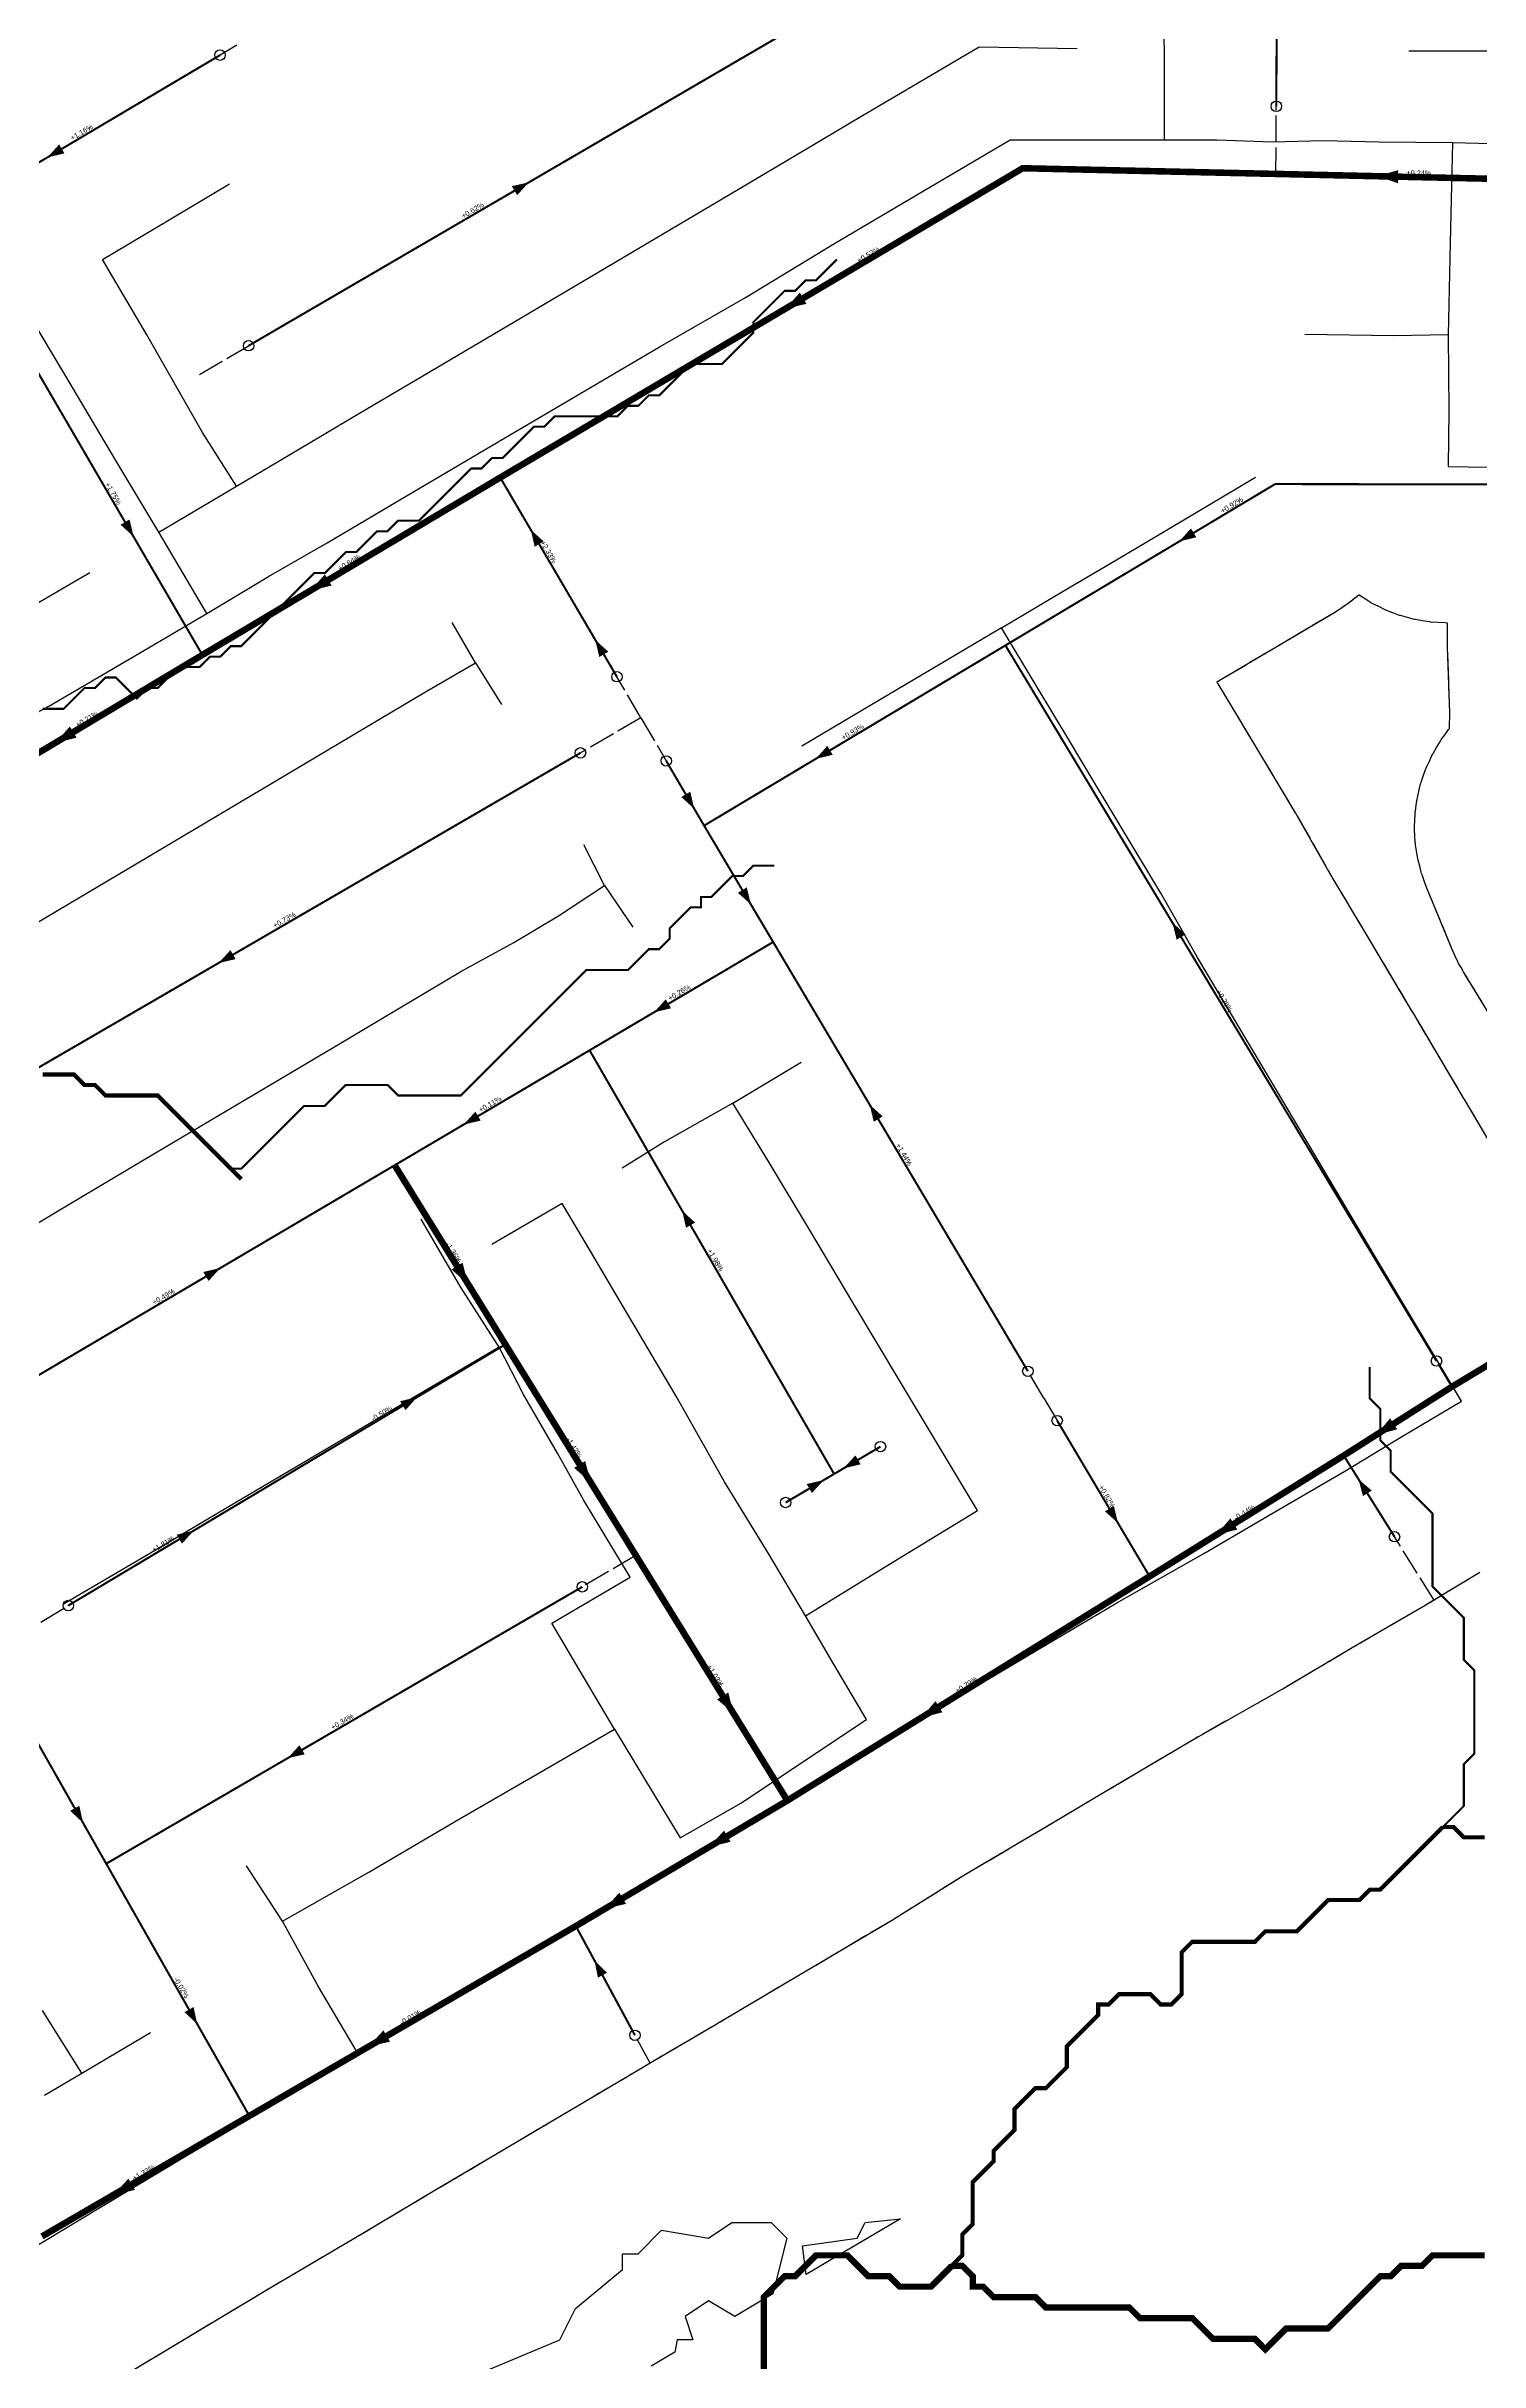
# Model space of a CAD drawing. Header units: metres. Extents: x 441395 to 476894, y 2561381 to 2578972.
# Drawn here: x 446212 to 446761, y 2565940 to 2566827 of the extents above; entities that cross this region are included whole.
import ezdxf
from ezdxf.enums import TextEntityAlignment as Align

# ---------------------------------------------------------------- set-up
doc = ezdxf.new("R2010")
doc.units = ezdxf.units.M
doc.header["$LTSCALE"] = 8
doc.linetypes.add('DASHDOT', pattern=[3.556, 2.54, -0.508, 0, -0.508])
doc.linetypes.add('DASHED', pattern=[1.524, 1.27, -0.254])
for name, color, linetype in [('A_ARROWS', 7, 'Continuous'), ('A_BRANCH', 7, 'Continuous'), ('A_BUILT_2006', 252, 'Continuous'), ('A_CATCHMENTS', 7, 'Continuous'), ('A_ENVELOPE', 3, 'Continuous'), ('A_GRADIENT', 8, 'Continuous'), ('A_HEAD_GAP', 8, 'Continuous'), ('A_HEADS', 8, 'Continuous'), ('A_LATERAL', 7, 'Continuous'), ('A_STREAMS', 5, 'Continuous'), ('A_SUBMAIN', 7, 'Continuous'), ('A_WADI', 4, 'Continuous')]:
    doc.layers.add(name, color=color, linetype=linetype)

msp = doc.modelspace()

# ---------------------------------------------------------------- linework, layer by layer
at = {"layer": 'A_ARROWS', "color": 1}
for points in [[(446212.12, 2566784.06), (446216.61, 2566789.04), (446218.64, 2566785.6)], [(446396.54, 2566774.52), (446392.01, 2566769.57), (446390, 2566773.03)], [(446721.39, 2566776.86), (446729.45, 2566779.17), (446729.33, 2566774.18)], [(446494.68, 2566726.06), (446500.29, 2566732.29), (446502.84, 2566727.99)], [(446245.09, 2566638.86), (446240.14, 2566643.39), (446243.6, 2566645.4)], [(446397.24, 2566641.48), (446402.2, 2566636.97), (446398.75, 2566634.95)], [(446645.62, 2566637), (446650.09, 2566642), (446652.14, 2566638.57)], [(446312.81, 2566618.13), (446318.4, 2566624.38), (446320.96, 2566620.08)], [(446421.97, 2566599.26), (446426.93, 2566594.75), (446423.48, 2566592.72)], [(446215.15, 2566559.85), (446220.73, 2566566.1), (446223.3, 2566561.81)], [(446506.36, 2566553.7), (446510.82, 2566558.71), (446512.88, 2566555.27)], [(446459.84, 2566534.6), (446454.88, 2566539.12), (446458.33, 2566541.14)], [(446481.54, 2566497.96), (446476.55, 2566502.44), (446479.99, 2566504.48)], [(446643.01, 2566490.97), (446648.02, 2566486.52), (446644.59, 2566484.46)], [(446277.69, 2566475.54), (446282.22, 2566480.48), (446284.22, 2566477.02)], [(446444.45, 2566456.66), (446448.94, 2566461.63), (446450.98, 2566458.19)], [(446371.53, 2566413.66), (446376.03, 2566418.63), (446378.06, 2566415.19)], [(446527.05, 2566421.26), (446532.04, 2566416.78), (446528.6, 2566414.74)], [(446455.23, 2566380.67), (446460.16, 2566376.13), (446456.69, 2566374.13)], [(446278.36, 2566358.73), (446273.86, 2566353.76), (446271.83, 2566357.2)], [(446373.2, 2566352.66), (446366.86, 2566358.15), (446371.12, 2566360.78)], [(446353.73, 2566309.27), (446349.26, 2566304.27), (446347.21, 2566307.71)], [(446720.96, 2566294.77), (446726.36, 2566301.17), (446729.05, 2566296.95)], [(446420.16, 2566276.69), (446413.83, 2566282.18), (446418.08, 2566284.81)], [(446517.07, 2566282.02), (446521.57, 2566286.99), (446523.6, 2566283.55)], [(446509.44, 2566277.52), (446504.94, 2566272.54), (446502.91, 2566275.99)], [(446714.25, 2566277.86), (446719.34, 2566273.49), (446715.95, 2566271.37)], [(446622.13, 2566261.05), (446617.14, 2566265.54), (446620.58, 2566267.58)], [(446268.15, 2566258.15), (446263.68, 2566253.15), (446261.63, 2566256.58)], [(446659.74, 2566256.5), (446665.21, 2566262.85), (446667.85, 2566258.6)], [(446474.96, 2566188.05), (446468.62, 2566193.54), (446472.88, 2566196.17)], [(446546.76, 2566186.49), (446552.25, 2566192.83), (446554.88, 2566188.57)], [(446304.12, 2566171), (446308.65, 2566175.95), (446310.66, 2566172.49)], [(446225.77, 2566146.25), (446220.87, 2566150.83), (446224.35, 2566152.8)], [(446465.64, 2566137.05), (446471.25, 2566143.28), (446473.8, 2566138.98)], [(446425.56, 2566113.28), (446431.16, 2566119.51), (446433.71, 2566115.21)], [(446421.66, 2566093.51), (446426.46, 2566088.83), (446422.95, 2566086.93)], [(446269.51, 2566069.16), (446264.62, 2566073.74), (446268.1, 2566075.72)], [(446335.16, 2566060.58), (446340.82, 2566066.76), (446343.33, 2566062.44)], [(446237.49, 2566003.8), (446243.15, 2566009.98), (446245.66, 2566005.66)]]:
    msp.add_solid(points, dxfattribs=at)
at = {"layer": 'A_BRANCH', "color": 1, "const_width": 0.8}
for points in [[(446682.77, 2566803.62), (446683.06, 2566865.47)], [(446200.46, 2566715.52), (446271.48, 2566593.52)], [(446765.94, 2566658.82), (446682.32, 2566658.95), (446579.03, 2566597.17)], [(446416.28, 2566556.01), (446191.06, 2566425.24)], [(446449.12, 2566552.92), (446463.63, 2566528.15)], [(446587.62, 2566319.2), (446490.08, 2566483.57)], [(446220.13, 2566229.46), (446294.44, 2566273.85)], [(446207.51, 2566178.42), (446234.65, 2566130.6)]]:
    msp.add_lwpolyline(points, dxfattribs=at)
at = {"layer": 'A_BRANCH', "color": 1, "linetype": 'DASHED', "const_width": 0.8}
for points in [[(446744.12, 2566323.11), (446579.03, 2566597.17)], [(446169.62, 2566294.62), (446345.12, 2566398.08)], [(446416.98, 2566236.63), (446234.65, 2566130.6)]]:
    msp.add_lwpolyline(points, dxfattribs=at)
at = {"layer": 'A_BUILT_2006', "color": 252}
for points in [[(446639.94, 2566825.27), (446638.69, 2566863.7)], [(446546.04, 2566812.89), (446568.91, 2566826.41)], [(446568.91, 2566826.41), (446606.53, 2566825.81)], [(446639.94, 2566790.79), (446639.94, 2566825.27)], [(446771.11, 2566824.7), (446733.54, 2566824.76)], [(446523.71, 2566799.67), (446546.04, 2566812.89)], [(446495.29, 2566782.86), (446523.71, 2566799.67)], [(446547.91, 2566771.42), (446580.8, 2566790.79)], [(446580.8, 2566790.79), (446610.14, 2566790.85)], [(446610.14, 2566790.85), (446639.94, 2566790.79)], [(446639.94, 2566790.79), (446659.93, 2566790.79)], [(446659.93, 2566790.79), (446681.35, 2566789.97)], [(446681.35, 2566789.97), (446700.7, 2566790.5)], [(446700.7, 2566790.5), (446722.21, 2566790.02)], [(446722.21, 2566790.02), (446750.22, 2566789.74)], [(446750.22, 2566789.74), (446749.38, 2566751.4)], [(446750.22, 2566789.74), (446789.81, 2566788.7)], [(446469.91, 2566767.84), (446495.29, 2566782.86)], [(446258.76, 2566760.16), (446281.88, 2566773.88)], [(446513.36, 2566750.93), (446547.91, 2566771.42)], [(446444.92, 2566753.06), (446469.91, 2566767.84)], [(446233.19, 2566745), (446258.76, 2566760.16)], [(446417.07, 2566736.58), (446444.92, 2566753.06)], [(446250.26, 2566716.14), (446233.19, 2566745)], [(446479.5, 2566730.39), (446513.36, 2566750.93)], [(446749.38, 2566751.4), (446748.6, 2566716.05)], [(446388.32, 2566719.57), (446417.07, 2566736.58)], [(446221.56, 2566696.2), (446202.15, 2566728.69)], [(446446.78, 2566711.61), (446479.5, 2566730.39)], [(446355.89, 2566700.38), (446388.32, 2566719.57)], [(446271.54, 2566678.72), (446250.26, 2566716.14)], [(446415.76, 2566693.34), (446446.78, 2566711.61)], [(446727.75, 2566715.78), (446693.75, 2566716.2)], [(446748.6, 2566716.05), (446727.75, 2566715.78)], [(446748.6, 2566716.05), (446748.87, 2566687.05)], [(446331.66, 2566686.05), (446355.89, 2566700.38)], [(446238.66, 2566667.28), (446221.56, 2566696.2)], [(446384.81, 2566675.11), (446415.76, 2566693.34)], [(446308.69, 2566672.46), (446331.66, 2566686.05)], [(446748.87, 2566687.05), (446748.56, 2566665.74)], [(446284.56, 2566658.18), (446271.54, 2566678.72)], [(446352.12, 2566655.87), (446384.81, 2566675.11)], [(446254.8, 2566640.57), (446238.66, 2566667.28)], [(446284.56, 2566658.18), (446308.69, 2566672.46)], [(446748.56, 2566665.74), (446779.33, 2566665.13)], [(446254.8, 2566640.57), (446284.56, 2566658.18)], [(446319.24, 2566636.51), (446352.12, 2566655.87)], [(446650.83, 2566647.36), (446674.84, 2566661.58)], [(446621.54, 2566630), (446650.83, 2566647.36)], [(446273.24, 2566609.43), (446254.8, 2566640.57)], [(446296.76, 2566623.56), (446319.24, 2566636.51)], [(446601.2, 2566617.95), (446621.54, 2566630)], [(446201.73, 2566609.52), (446228.32, 2566625.15)], [(446273.24, 2566609.43), (446296.76, 2566623.56)], [(446577.54, 2566603.93), (446601.2, 2566617.95)], [(446244.94, 2566592.77), (446273.24, 2566609.43)], [(446376.03, 2566590.55), (446367.2, 2566605.98)], [(446577.54, 2566603.93), (446556.86, 2566591.68)], [(446591.19, 2566581.18), (446577.54, 2566603.93)], [(446212.71, 2566573.84), (446244.94, 2566592.77)], [(446356.96, 2566579.36), (446376.03, 2566590.55)], [(446376.03, 2566590.55), (446385.97, 2566574.48)], [(446556.86, 2566591.68), (446528.4, 2566574.81)], [(446335.24, 2566566.46), (446356.96, 2566579.36)], [(446603.15, 2566561.25), (446591.19, 2566581.18)], [(446180.33, 2566556.35), (446212.71, 2566573.84)], [(446528.4, 2566574.81), (446501.06, 2566558.61)], [(446303, 2566547.3), (446335.24, 2566566.46)], [(446612.23, 2566546.12), (446603.15, 2566561.25)], [(446277.29, 2566532.03), (446303, 2566547.3)], [(446624.52, 2566525.65), (446612.23, 2566546.12)], [(446246.7, 2566513.85), (446277.29, 2566532.03)], [(446638.58, 2566502.22), (446624.52, 2566525.65)], [(446216.03, 2566495.63), (446246.7, 2566513.85)], [(446425.52, 2566505.17), (446417.6, 2566520.77)], [(446407.91, 2566493.54), (446425.52, 2566505.17)], [(446425.52, 2566505.17), (446436.38, 2566489.27)], [(446652.62, 2566477.65), (446638.58, 2566502.22)], [(446183.36, 2566476.21), (446216.03, 2566495.63)], [(446390.7, 2566483.35), (446407.91, 2566493.54)], [(446370.46, 2566472.23), (446390.7, 2566483.35)], [(446346.49, 2566457.99), (446370.46, 2566472.23)], [(446665.6, 2566455.76), (446652.62, 2566477.65)], [(446321.79, 2566443.31), (446346.49, 2566457.99)], [(446683.18, 2566426.26), (446665.6, 2566455.76)], [(446288.04, 2566423.23), (446321.79, 2566443.31)], [(446474.58, 2566421.92), (446500.82, 2566437.6)], [(446702.93, 2566393.03), (446683.18, 2566426.26)], [(446253.52, 2566402.84), (446288.04, 2566423.23)], [(446474.58, 2566421.92), (446448.5, 2566407.06)], [(446488.18, 2566399.73), (446474.58, 2566421.92)], [(446448.5, 2566407.06), (446432.25, 2566396.93)], [(446220.11, 2566382.9), (446253.52, 2566402.84)], [(446504.08, 2566373.17), (446488.18, 2566399.73)], [(446720.32, 2566363.48), (446702.93, 2566393.03)], [(446191.85, 2566366.11), (446220.11, 2566382.9)], [(446409.33, 2566383.49), (446382.35, 2566367.69)], [(446420.09, 2566365.23), (446409.33, 2566383.49)], [(446370.37, 2566351.55), (446355.27, 2566377.45)], [(446520.65, 2566345.47), (446504.08, 2566373.17)], [(446432.79, 2566343.68), (446420.09, 2566365.23)], [(446753.72, 2566307.7), (446720.32, 2566363.48)], [(446385.09, 2566328.46), (446370.37, 2566351.55)], [(446538.87, 2566315.01), (446520.65, 2566345.47)], [(446452.89, 2566309.7), (446432.79, 2566343.68)], [(446385.09, 2566328.46), (446351.29, 2566308.5)], [(446394.45, 2566310.26), (446385.09, 2566328.46)], [(446407.54, 2566287.83), (446394.45, 2566310.26)], [(446471.39, 2566276.86), (446452.89, 2566309.7)], [(446555.27, 2566287.61), (446538.87, 2566315.01)], [(446351.29, 2566308.5), (446316.63, 2566288)], [(446729.86, 2566293.6), (446753.72, 2566307.7)], [(446709.06, 2566280.96), (446729.86, 2566293.6)], [(446316.63, 2566288), (446284.53, 2566269.01)], [(446417.42, 2566269.9), (446407.54, 2566287.83)], [(446568.3, 2566265.84), (446555.27, 2566287.61)], [(446488.32, 2566249.45), (446471.39, 2566276.86)], [(446681.56, 2566265.02), (446709.06, 2566280.96)], [(446284.53, 2566269.01), (446251.58, 2566249.46)], [(446435.27, 2566240.27), (446417.42, 2566269.9)], [(446536.34, 2566246.3), (446568.3, 2566265.84)], [(446655.07, 2566249.35), (446681.56, 2566265.02)], [(446251.58, 2566249.46), (446218.3, 2566229.95)], [(446502.41, 2566225.54), (446488.32, 2566249.45)], [(446621.75, 2566230.52), (446655.07, 2566249.35)], [(446405.28, 2566222.76), (446435.27, 2566240.27)], [(446502.41, 2566225.54), (446536.34, 2566246.3)], [(446587.2, 2566210.03), (446621.75, 2566230.52)], [(446417.88, 2566201.47), (446405.28, 2566222.76)], [(446513.07, 2566207.35), (446502.41, 2566225.54)], [(446525.86, 2566185.76), (446513.07, 2566207.35)], [(446560.4, 2566194.1), (446587.2, 2566210.03)], [(446429.33, 2566182.11), (446417.88, 2566201.47)], [(446501.84, 2566169.85), (446525.86, 2566185.76)], [(446532.62, 2566177.73), (446560.4, 2566194.1)], [(446403.17, 2566166.87), (446429.33, 2566182.11)], [(446429.33, 2566182.11), (446444.52, 2566156.92)], [(446505.43, 2566160.76), (446532.62, 2566177.73)], [(446477.96, 2566153.88), (446501.84, 2566169.85)], [(446370.14, 2566147.88), (446403.17, 2566166.87)], [(446472.2, 2566141.1), (446505.43, 2566160.76)], [(446444.52, 2566156.92), (446454.4, 2566140.54)], [(446454.4, 2566140.54), (446477.96, 2566153.88)], [(446335.26, 2566127.3), (446370.14, 2566147.88)], [(446438.14, 2566120.94), (446472.2, 2566141.1)], [(446302.14, 2566108.56), (446288.4, 2566129.83)], [(446302.14, 2566108.56), (446335.26, 2566127.3)], [(446414.02, 2566106.8), (446438.14, 2566120.94)], [(446315.76, 2566083.73), (446302.14, 2566108.56)], [(446390.38, 2566092.82), (446414.02, 2566106.8)], [(446361.7, 2566075.8), (446390.38, 2566092.82)], [(446331.18, 2566057.75), (446315.76, 2566083.73)], [(446225.35, 2566050.44), (446210.27, 2566074.38)], [(446331.18, 2566057.75), (446361.7, 2566075.8)], [(446225.35, 2566050.44), (446251.57, 2566065.98)], [(446297.55, 2566037.75), (446331.18, 2566057.75)], [(446210.98, 2566041.93), (446225.35, 2566050.44)], [(446265.21, 2566018.73), (446297.55, 2566037.75)], [(446231.18, 2565998.28), (446265.21, 2566018.73)], [(446197.99, 2565978.3), (446231.18, 2565998.28)]]:
    msp.add_lwpolyline(points, dxfattribs=at)
at = {"layer": 'A_CATCHMENTS', "color": 1, "linetype": 'DASHED'}
for points in [[(446769.42, 2566447.67), (446754.43, 2566472.15), (446753.54, 2566473.78), (446752.59, 2566475.38), (446752.13, 2566476.36), (446751.61, 2566477.31), (446750.88, 2566479.03), (446750.09, 2566480.71), (446740.21, 2566504.81), (446739.41, 2566507.06), (446738.58, 2566509.29), (446738.43, 2566509.83), (446738.25, 2566510.36), (446737.68, 2566512.67), (446737.06, 2566514.98), (446736.97, 2566515.53), (446736.84, 2566516.07), (446736.49, 2566518.44), (446736.11, 2566520.79), (446736.07, 2566521.35), (446735.99, 2566521.9), (446735.88, 2566524.29), (446735.73, 2566526.67), (446735.75, 2566527.23), (446735.73, 2566527.78), (446735.85, 2566530.17), (446735.93, 2566532.55), (446736.01, 2566533.11), (446736.04, 2566533.66), (446736.39, 2566536.02), (446736.71, 2566538.39), (446736.84, 2566538.93), (446736.92, 2566539.48), (446737.51, 2566541.8), (446738.05, 2566544.12), (446738.23, 2566544.65), (446738.37, 2566545.19), (446739.18, 2566547.44), (446739.95, 2566549.69), (446740.18, 2566550.2), (446740.37, 2566550.73), (446741.4, 2566552.88), (446742.39, 2566555.05), (446742.67, 2566555.54), (446742.91, 2566556.04), (446744.14, 2566558.08), (446745.34, 2566560.15), (446745.67, 2566560.6), (446745.96, 2566561.08), (446747.38, 2566562.99), (446748.78, 2566564.93), (446749.14, 2566565.35), (446749.24, 2566571.53), (446748.33, 2566596.55), (446748.35, 2566598.06), (446748.3, 2566599.57), (446748.39, 2566605.73), (446747.38, 2566605.75), (446744.58, 2566605.94), (446741.79, 2566606.12), (446741.65, 2566606.15), (446741.5, 2566606.16), (446738.74, 2566606.62), (446735.98, 2566607.07), (446735.84, 2566607.11), (446735.7, 2566607.13), (446733, 2566607.87), (446730.29, 2566608.59), (446730.15, 2566608.64), (446730.01, 2566608.68), (446727.4, 2566609.67), (446724.78, 2566610.65), (446724.65, 2566610.72), (446724.51, 2566610.77), (446722, 2566612.02), (446719.49, 2566613.25), (446719.37, 2566613.33), (446719.24, 2566613.39), (446716.87, 2566614.88), (446714.49, 2566616.35), (446714.37, 2566616.44), (446714.34, 2566616.46), (446710.34, 2566613.21), (446705.42, 2566609.96), (446681.42, 2566595.74), (446681.42, 2566595.74), (446681.42, 2566595.74), (446660.04, 2566583.07), (446663.68, 2566577), (446675.97, 2566556.53), (446675.97, 2566556.53), (446675.97, 2566556.53), (446690.03, 2566533.1), (446690.33, 2566532.53), (446690.68, 2566531.98), (446704.48, 2566507.83), (446717.18, 2566486.41), (446734.72, 2566456.97), (446734.73, 2566456.94), (446734.75, 2566456.92), (446754.5, 2566423.7), (446754.57, 2566423.57), (446754.64, 2566423.46), (446771.91, 2566394.11)], [(446760.71, 2566242.13), (446740.22, 2566229.68), (446739.67, 2566229.38), (446739.14, 2566229.04), (446711.87, 2566213.24), (446685.62, 2566197.71), (446685.1, 2566197.44), (446684.6, 2566197.12), (446651.82, 2566178.59), (446617.83, 2566158.44), (446591.05, 2566142.52), (446590.95, 2566142.47), (446590.86, 2566142.41), (446563.73, 2566126.43), (446537.2, 2566109.87), (446536.58, 2566109.52), (446535.99, 2566109.13), (446502.75, 2566089.46), (446468.69, 2566069.31), (446468.59, 2566069.25), (446468.49, 2566069.19), (446444.47, 2566055.1), (446420.96, 2566041.19), (446392.3, 2566024.2), (446392.27, 2566024.18), (446392.24, 2566024.16), (446361.79, 2566006.15), (446328.22, 2565986.18), (446328.09, 2565986.12), (446327.97, 2565986.04), (446295.87, 2565967.16), (446262.1, 2565946.86), (446228.94, 2565926.9)]]:
    msp.add_lwpolyline(points, dxfattribs=at)
at = {"layer": 'A_ENVELOPE', "color": 3}
for points in [[(446769.42, 2566447.67), (446754.43, 2566472.15), (446753.54, 2566473.78), (446752.59, 2566475.38), (446752.13, 2566476.36), (446751.61, 2566477.31), (446750.88, 2566479.03), (446750.09, 2566480.71), (446740.21, 2566504.81), (446739.41, 2566507.06), (446738.58, 2566509.29), (446738.43, 2566509.83), (446738.25, 2566510.36), (446737.68, 2566512.67), (446737.06, 2566514.98), (446736.97, 2566515.53), (446736.84, 2566516.07), (446736.49, 2566518.44), (446736.11, 2566520.79), (446736.07, 2566521.35), (446735.99, 2566521.9), (446735.88, 2566524.29), (446735.73, 2566526.67), (446735.75, 2566527.23), (446735.73, 2566527.78), (446735.85, 2566530.17), (446735.93, 2566532.55), (446736.01, 2566533.11), (446736.04, 2566533.66), (446736.39, 2566536.02), (446736.71, 2566538.39), (446736.84, 2566538.93), (446736.92, 2566539.48), (446737.51, 2566541.8), (446738.05, 2566544.12), (446738.23, 2566544.65), (446738.37, 2566545.19), (446739.18, 2566547.44), (446739.95, 2566549.69), (446740.18, 2566550.2), (446740.37, 2566550.73), (446741.4, 2566552.88), (446742.39, 2566555.05), (446742.67, 2566555.54), (446742.91, 2566556.04), (446744.14, 2566558.08), (446745.34, 2566560.15), (446745.67, 2566560.6), (446745.96, 2566561.08), (446747.38, 2566562.99), (446748.78, 2566564.93), (446749.14, 2566565.35), (446749.24, 2566571.53), (446748.33, 2566596.55), (446748.35, 2566598.06), (446748.3, 2566599.57), (446748.39, 2566605.73), (446747.38, 2566605.75), (446744.58, 2566605.94), (446741.79, 2566606.12), (446741.65, 2566606.15), (446741.5, 2566606.16), (446738.74, 2566606.62), (446735.98, 2566607.07), (446735.84, 2566607.11), (446735.7, 2566607.13), (446733, 2566607.87), (446730.29, 2566608.59), (446730.15, 2566608.64), (446730.01, 2566608.68), (446727.4, 2566609.67), (446724.78, 2566610.65), (446724.65, 2566610.72), (446724.51, 2566610.77), (446722, 2566612.02), (446719.49, 2566613.25), (446719.37, 2566613.33), (446719.24, 2566613.39), (446716.87, 2566614.88), (446714.49, 2566616.35), (446714.37, 2566616.44), (446714.34, 2566616.46), (446710.34, 2566613.21), (446705.42, 2566609.96), (446681.42, 2566595.74), (446681.42, 2566595.74), (446681.42, 2566595.74), (446660.04, 2566583.07), (446663.68, 2566577), (446675.97, 2566556.53), (446675.97, 2566556.53), (446675.97, 2566556.53), (446690.03, 2566533.1), (446690.33, 2566532.53), (446690.68, 2566531.98), (446704.48, 2566507.83), (446717.18, 2566486.41), (446734.72, 2566456.97), (446734.73, 2566456.94), (446734.75, 2566456.92), (446754.5, 2566423.7), (446754.57, 2566423.57), (446754.64, 2566423.46), (446771.91, 2566394.11)], [(446760.71, 2566242.13), (446740.22, 2566229.68), (446739.67, 2566229.38), (446739.14, 2566229.04), (446711.87, 2566213.24), (446685.62, 2566197.71), (446685.1, 2566197.44), (446684.6, 2566197.12), (446651.82, 2566178.59), (446617.83, 2566158.44), (446591.05, 2566142.52), (446590.95, 2566142.47), (446590.86, 2566142.41), (446563.73, 2566126.43), (446537.2, 2566109.87), (446536.58, 2566109.52), (446535.99, 2566109.13), (446502.75, 2566089.46), (446468.69, 2566069.31), (446468.59, 2566069.25), (446468.49, 2566069.19), (446444.47, 2566055.1), (446420.96, 2566041.19), (446392.3, 2566024.2), (446392.27, 2566024.18), (446392.24, 2566024.16), (446361.79, 2566006.15), (446328.22, 2565986.18), (446328.09, 2565986.12), (446327.97, 2565986.04), (446295.87, 2565967.16), (446262.1, 2565946.86), (446228.94, 2565926.9)]]:
    msp.add_lwpolyline(points, dxfattribs=at)
at = {"layer": 'A_HEAD_GAP', "color": 8, "linetype": 'DASHED'}
for points in [[(446284.72, 2566827.06), (446278.23, 2566823.22)], [(446682.65, 2566777.73), (446682.77, 2566803.62)], [(446270.31, 2566700.94), (446289.16, 2566711.93)], [(446439.43, 2566569.45), (446430.23, 2566585.16)], [(446439.43, 2566569.45), (446416.28, 2566556.01)], [(446439.43, 2566569.45), (446449.12, 2566552.92)], [(446593.78, 2566308.83), (446587.62, 2566319.2)], [(446750.05, 2566313.27), (446744.12, 2566323.11)], [(446593.78, 2566308.83), (446598.85, 2566300.28)], [(446437.53, 2566248.59), (446416.98, 2566236.63)], [(446743.24, 2566231.52), (446728.04, 2566255.82)], [(446188.64, 2566210.66), (446220.13, 2566229.46)], [(446442.93, 2566054.19), (446437.14, 2566064.89)]]:
    msp.add_lwpolyline(points, dxfattribs=at)
at = {"layer": 'A_HEADS', "color": 1}
for centre in [(446278.23, 2566823.22), (446682.77, 2566803.62), (446289.16, 2566711.93), (446430.23, 2566585.16), (446416.28, 2566556.01), (446449.12, 2566552.92), (446587.62, 2566319.2), (446744.12, 2566323.11), (446598.85, 2566300.28), (446531.17, 2566290.33), (446494.86, 2566268.92), (446728.04, 2566255.82), (446416.98, 2566236.63), (446220.13, 2566229.46), (446437.14, 2566064.89)]:
    msp.add_circle(centre, 2, dxfattribs=at)
at = {"layer": 'A_LATERAL', "color": 1, "linetype": 'DASHDOT', "const_width": 0.8}
for points in [[(446462.36, 2566812.89), (446569.05, 2566875.08)], [(446430.23, 2566585.16), (446419.83, 2566602.9)], [(446294.44, 2566273.85), (446387.53, 2566329.47)], [(446728.04, 2566255.82), (446708.59, 2566286.9)], [(446494.86, 2566268.92), (446513.42, 2566279.86)], [(446437.14, 2566064.89), (446414.51, 2566106.72)]]:
    msp.add_lwpolyline(points, dxfattribs=at)
at = {"layer": 'A_LATERAL', "color": 1, "const_width": 0.8}
for points in [[(446278.23, 2566823.22), (446173.78, 2566761.35)], [(446289.16, 2566711.93), (446462.36, 2566812.89)], [(446419.83, 2566602.9), (446385.54, 2566661.45)], [(446579.03, 2566597.17), (446463.63, 2566528.15)], [(446513.42, 2566279.86), (446419.77, 2566442.1)], [(446598.85, 2566300.28), (446634.24, 2566240.63)]]:
    msp.add_lwpolyline(points, dxfattribs=at)
at = {"layer": 'A_LATERAL', "color": 1, "linetype": 'DASHED', "const_width": 0.8}
for points in [[(446463.63, 2566528.15), (446490.08, 2566483.57)], [(446490.08, 2566483.57), (446419.77, 2566442.1)], [(446419.77, 2566442.1), (446345.12, 2566398.08)], [(446531.17, 2566290.33), (446513.42, 2566279.86)], [(446234.65, 2566130.6), (446289.47, 2566034)]]:
    msp.add_lwpolyline(points, dxfattribs=at)
at = {"layer": 'A_STREAMS', "color": 5}
for points, const_width in [([(446514.48, 2566744.95), (446510.48, 2566740.95), (446506.48, 2566736.95), (446502.48, 2566736.95), (446498.48, 2566732.95), (446494.47, 2566732.95), (446490.47, 2566728.94), (446486.47, 2566724.94), (446482.47, 2566720.94), (446482.47, 2566716.94), (446478.47, 2566712.94), (446474.47, 2566708.94), (446470.46, 2566704.93), (446466.46, 2566704.93), (446462.46, 2566704.93), (446458.46, 2566704.93), (446454.46, 2566700.93), (446450.45, 2566696.93), (446446.45, 2566692.93), (446442.45, 2566692.93), (446438.45, 2566688.93), (446434.45, 2566688.93), (446430.45, 2566684.92), (446426.44, 2566684.92), (446422.44, 2566684.92), (446418.44, 2566684.92), (446414.44, 2566684.92), (446410.44, 2566684.92), (446406.44, 2566684.92), (446402.43, 2566680.92), (446398.43, 2566680.92), (446394.43, 2566676.92), (446390.43, 2566672.92), (446386.43, 2566668.92), (446382.42, 2566668.92), (446378.42, 2566664.92), (446374.42, 2566664.92), (446370.42, 2566660.91), (446366.42, 2566656.91), (446362.42, 2566652.91), (446358.41, 2566648.91), (446354.41, 2566644.91), (446350.41, 2566644.91), (446346.41, 2566644.91), (446342.41, 2566640.9), (446338.41, 2566640.9), (446334.4, 2566636.9), (446330.4, 2566632.9), (446326.4, 2566632.9), (446322.4, 2566628.9), (446318.4, 2566624.9), (446314.4, 2566624.9), (446310.39, 2566620.9), (446306.39, 2566616.89), (446302.39, 2566612.89), (446298.39, 2566608.89), (446294.39, 2566604.89), (446290.38, 2566600.89), (446286.38, 2566596.89), (446282.38, 2566596.89), (446278.38, 2566592.88), (446274.38, 2566592.88), (446270.38, 2566588.88), (446266.37, 2566588.88), (446262.37, 2566588.88), (446258.37, 2566584.88), (446254.37, 2566580.88), (446250.37, 2566580.88), (446246.37, 2566576.88), (446242.36, 2566580.88), (446238.36, 2566584.88), (446234.36, 2566584.88), (446230.36, 2566580.88), (446226.36, 2566580.88), (446222.35, 2566576.88), (446218.35, 2566572.87), (446214.35, 2566572.87), (446210.35, 2566572.87)], 0.8), ([(446490.47, 2566512.85), (446486.47, 2566512.85), (446482.47, 2566512.85), (446478.47, 2566508.85), (446474.47, 2566508.85), (446470.46, 2566504.84), (446466.46, 2566500.84), (446462.46, 2566500.84), (446462.46, 2566496.84), (446458.46, 2566496.84), (446454.46, 2566492.84), (446450.45, 2566488.84), (446450.45, 2566484.84), (446446.45, 2566480.83), (446442.45, 2566480.83), (446438.45, 2566476.83), (446434.45, 2566472.83), (446430.45, 2566472.83), (446426.44, 2566472.83), (446422.44, 2566472.83), (446418.44, 2566472.83), (446414.44, 2566468.83), (446410.44, 2566464.83), (446406.44, 2566460.82), (446402.43, 2566456.82), (446398.43, 2566452.82), (446394.43, 2566448.82), (446390.43, 2566444.82), (446386.43, 2566440.82), (446382.42, 2566436.81), (446378.42, 2566432.81), (446374.42, 2566428.81), (446370.42, 2566424.81), (446366.42, 2566424.81), (446362.42, 2566424.81), (446358.41, 2566424.81), (446354.41, 2566424.81), (446350.41, 2566424.81), (446346.41, 2566424.81), (446342.41, 2566428.81), (446338.41, 2566428.81), (446334.4, 2566428.81), (446330.4, 2566428.81), (446326.4, 2566428.81), (446322.4, 2566424.81), (446318.4, 2566420.81), (446314.4, 2566420.81), (446310.39, 2566420.81), (446306.39, 2566416.81), (446302.39, 2566412.8), (446298.39, 2566408.8), (446294.39, 2566404.8), (446290.38, 2566400.8), (446286.38, 2566396.8), (446282.38, 2566396.8)], 0.8), ([(446282.38, 2566396.8), (446278.38, 2566400.8), (446274.38, 2566404.8), (446270.38, 2566408.8), (446266.37, 2566412.8), (446262.37, 2566416.81), (446258.37, 2566420.81), (446254.37, 2566424.81), (446250.37, 2566424.81), (446246.37, 2566424.81), (446242.36, 2566424.81), (446238.36, 2566424.81), (446234.36, 2566424.81), (446230.36, 2566428.81), (446226.36, 2566428.81), (446222.35, 2566432.81), (446218.35, 2566432.81), (446214.35, 2566432.81), (446210.35, 2566432.81)], 1.6), ([(446286.38, 2566392.79), (446282.38, 2566396.8)], 1.6), ([(446718.57, 2566320.76), (446718.57, 2566316.76), (446718.57, 2566312.76), (446718.57, 2566308.76), (446722.57, 2566304.76), (446722.57, 2566300.75), (446722.57, 2566296.75), (446722.57, 2566292.75), (446726.58, 2566288.75), (446726.58, 2566284.75), (446726.58, 2566280.74), (446730.58, 2566276.74), (446734.58, 2566272.74), (446738.58, 2566268.74), (446742.58, 2566264.74), (446742.58, 2566260.74), (446742.58, 2566256.73), (446742.58, 2566252.73), (446742.58, 2566248.73), (446742.58, 2566244.73), (446742.58, 2566240.73), (446742.58, 2566236.72), (446746.58, 2566232.72), (446750.59, 2566228.72), (446754.59, 2566224.72), (446754.59, 2566220.72), (446754.59, 2566216.72), (446754.59, 2566212.71), (446754.59, 2566208.71), (446758.59, 2566204.71), (446758.59, 2566200.71), (446758.59, 2566196.71), (446758.59, 2566192.71), (446758.59, 2566188.7), (446758.59, 2566184.7), (446758.59, 2566180.7), (446758.59, 2566176.7), (446758.59, 2566172.7), (446754.59, 2566168.69), (446754.59, 2566164.69), (446754.59, 2566160.69), (446754.59, 2566156.69), (446754.59, 2566152.69), (446750.59, 2566148.69), (446746.58, 2566144.68)], 0.8), ([(446746.58, 2566144.68), (446742.58, 2566140.68), (446738.58, 2566136.68), (446734.58, 2566132.68), (446730.58, 2566128.68), (446726.58, 2566124.68), (446722.57, 2566120.67), (446718.57, 2566120.67), (446714.57, 2566116.67), (446710.57, 2566116.67), (446706.57, 2566116.67), (446702.56, 2566116.67), (446698.56, 2566112.67), (446694.56, 2566108.67), (446690.56, 2566104.67), (446686.56, 2566104.67), (446682.56, 2566104.67), (446678.55, 2566104.67), (446674.55, 2566100.66), (446670.55, 2566100.66), (446666.55, 2566100.66), (446662.55, 2566100.66), (446658.55, 2566100.66), (446654.54, 2566100.66), (446650.54, 2566100.66), (446646.54, 2566096.66), (446646.54, 2566092.66), (446646.54, 2566088.66), (446646.54, 2566084.66), (446646.54, 2566080.66), (446642.54, 2566076.65), (446638.54, 2566076.65), (446634.53, 2566080.66), (446630.53, 2566080.66), (446626.53, 2566080.66), (446622.53, 2566080.66), (446618.53, 2566076.65), (446614.53, 2566076.65), (446614.53, 2566072.65), (446610.52, 2566068.65), (446606.52, 2566064.65), (446602.52, 2566060.65), (446602.52, 2566056.64), (446602.52, 2566052.64), (446598.52, 2566048.64), (446594.52, 2566044.64), (446590.52, 2566044.64), (446586.51, 2566040.64), (446582.51, 2566036.64), (446582.51, 2566032.63), (446582.51, 2566028.63), (446578.51, 2566024.63), (446574.51, 2566020.63), (446574.51, 2566016.63), (446570.51, 2566012.63), (446566.51, 2566008.62), (446566.51, 2566004.62), (446566.51, 2566000.62), (446566.51, 2565996.62), (446566.51, 2565992.62), (446562.5, 2565988.61), (446562.5, 2565984.61), (446562.5, 2565980.61), (446558.5, 2565976.61)], 1.6), ([(446762.59, 2566140.68), (446758.59, 2566140.68), (446754.59, 2566140.68), (446750.59, 2566144.68), (446746.58, 2566144.68)], 1.6), ([(446558.5, 2565976.61), (446554.5, 2565972.61), (446550.5, 2565968.61), (446546.5, 2565968.61), (446542.49, 2565968.61), (446538.49, 2565968.61), (446534.49, 2565972.61), (446530.49, 2565972.61), (446526.49, 2565972.61), (446522.49, 2565976.61), (446518.48, 2565980.61), (446514.48, 2565980.61), (446510.48, 2565980.61), (446506.48, 2565980.61), (446502.48, 2565976.61), (446498.48, 2565972.61), (446494.47, 2565972.61), (446490.47, 2565968.61), (446486.47, 2565964.6), (446486.47, 2565960.6), (446486.47, 2565956.6), (446486.47, 2565952.6), (446486.47, 2565948.6), (446486.47, 2565944.59), (446486.47, 2565940.59), (446486.47, 2565936.59)], 2.4), ([(446762.59, 2565980.61), (446758.59, 2565980.61), (446754.59, 2565980.61), (446750.59, 2565980.61), (446746.58, 2565980.61), (446742.58, 2565980.61), (446738.58, 2565976.61), (446734.58, 2565976.61), (446730.58, 2565976.61), (446726.58, 2565972.61), (446722.57, 2565972.61), (446718.57, 2565968.61), (446714.57, 2565964.6), (446710.57, 2565960.6), (446706.57, 2565956.6), (446702.56, 2565952.6), (446698.56, 2565952.6), (446694.56, 2565952.6), (446690.56, 2565952.6), (446686.56, 2565952.6), (446682.56, 2565948.6), (446678.55, 2565944.59), (446674.55, 2565948.6), (446670.55, 2565948.6), (446666.55, 2565948.6), (446662.55, 2565948.6), (446658.55, 2565948.6), (446654.54, 2565952.6), (446650.54, 2565956.6), (446646.54, 2565956.6), (446642.54, 2565956.6), (446638.54, 2565956.6), (446634.53, 2565956.6), (446630.53, 2565956.6), (446626.53, 2565960.6), (446622.53, 2565960.6), (446618.53, 2565960.6), (446614.53, 2565960.6), (446610.52, 2565960.6), (446606.52, 2565960.6), (446602.52, 2565960.6), (446598.52, 2565960.6), (446594.52, 2565960.6), (446590.52, 2565964.6), (446586.51, 2565964.6), (446582.51, 2565964.6), (446578.51, 2565964.6), (446574.51, 2565964.6), (446570.51, 2565968.61), (446566.51, 2565968.61), (446566.51, 2565972.61), (446562.5, 2565976.61), (446558.5, 2565976.61)], 2.4)]:
    msp.add_lwpolyline(points, dxfattribs=dict(at, const_width=const_width))
at = {"layer": 'A_SUBMAIN', "color": 1, "const_width": 2.5}
for points in [[(446682.65, 2566777.73), (446585.64, 2566779.91), (446385.54, 2566661.45)], [(446385.54, 2566661.45), (446271.48, 2566593.52)], [(446791.47, 2566338.23), (446750.05, 2566313.27)], [(446437.53, 2566248.59), (446495.52, 2566154.78)], [(446634.24, 2566240.63), (446495.52, 2566154.78)], [(446495.52, 2566154.78), (446452.88, 2566129.49)], [(446289.47, 2566034), (446210.03, 2565987.85)]]:
    msp.add_lwpolyline(points, dxfattribs=at)
at = {"layer": 'A_SUBMAIN', "color": 1, "linetype": 'DASHED', "const_width": 2.5}
for points in [[(446792, 2566775.26), (446682.65, 2566777.73)], [(446271.48, 2566593.52), (446184.74, 2566541.68)], [(446750.05, 2566313.27), (446708.59, 2566286.9)], [(446414.51, 2566106.72), (446289.47, 2566034)]]:
    msp.add_lwpolyline(points, dxfattribs=at)
at = {"layer": 'A_SUBMAIN', "color": 1, "linetype": 'DASHDOT', "const_width": 2.5}
for points in [[(446345.12, 2566398.08), (446387.53, 2566329.47)], [(446387.53, 2566329.47), (446437.53, 2566248.59)], [(446708.59, 2566286.9), (446634.24, 2566240.63)], [(446452.88, 2566129.49), (446414.51, 2566106.72)]]:
    msp.add_lwpolyline(points, dxfattribs=at)
at = {"layer": 'A_WADI', "color": 4}
msp.add_lwpolyline([(446372.31, 2565933.24), (446408.31, 2565948.24), (446414.31, 2565960.24), (446432.31, 2565975.24), (446432.31, 2565981.24), (446438.31, 2565981.24), (446447.31, 2565990.24), (446465.31, 2565987.24), (446474.31, 2565993.24), (446489.31, 2565993.24), (446495.31, 2565987.24), (446489.96, 2565965.83), (446475.38, 2565957.2), (446465.31, 2565963.24), (446456.31, 2565957.24), (446459.31, 2565948.24), (446453.31, 2565948.24), (446452.38, 2565943.56), (446443.32, 2565938.19)], dxfattribs=at)
msp.add_lwpolyline([(446501.31, 2565984.24), (446522.31, 2565987.24), (446525.31, 2565993.24), (446538.78, 2565994.58), (446519.62, 2565983.25), (446519.45, 2565983.14), (446519.24, 2565983.02), (446519.07, 2565982.92), (446502.68, 2565973.31), (446501.31, 2565984.24)], close=True, dxfattribs=at)

# ---------------------------------------------------------------- texts
at = {"layer": 'A_GRADIENT', "color": 1}
for s, rotation, p in [('+1.16%', 30.63702, (446226.01, 2566792.29)), ('+0.24%', 358.70909, (446737.33, 2566776.5)), ('+0.62%', 30.23818, (446375.76, 2566762.41)), ('+0.52%', 30.62789, (446527.34, 2566745.4)), ('+1.75%', -59.79502, (446235.97, 2566654.52)), ('+0.92%', 30.88417, (446666.56, 2566649.52)), ('+0.64%', 30.77379, (446328.51, 2566627.49)), ('+2.33%', 300.36081, (446402.69, 2566632.18)), ('+0.21%', 30.86886, (446228.11, 2566567.6)), ('+0.93%', 30.88417, (446521.33, 2566562.66)), ('+0.73%', 30.14028, (446303.67, 2566490.63)), ('+0.26%', 30.52844, (446454.92, 2566462.84)), ('+0.26%', 301.06419, (446661.58, 2566460.14)), ('+0.11%', 30.52844, (446382.44, 2566420.09)), ('+1.44%', 300.68589, (446538.85, 2566401.38)), ('-1.36%', -58.27599, (446366.33, 2566363.77)), ('+1.98%', 299.99476, (446466.59, 2566360.98)), ('+0.49%', 30.5203, (446257.37, 2566346.35)), ('-0.50%', 30.85277, (446340.98, 2566301.66)), ('-1.42%', -58.27599, (446412.53, 2566289.03)), ('+0.82%', -59.31411, (446616.54, 2566270.46)), ('-0.44%', 31.89381, (446671.42, 2566263.77)), ('+1.81%', 30.85277, (446257.28, 2566251.66)), ('+1.03%', -58.27599, (446466.53, 2566201.68)), ('+0.79%', 31.75468, (446564.88, 2566197.71)), ('+0.34%', 30.17983, (446325.81, 2566183.62)), ('-0.02%', -60.42452, (446262.06, 2566082.3)), ('-0.01%', 30.18188, (446351.99, 2566070.36)), ('+1.33%', 30.15571, (446249.75, 2566010.93))]:
    msp.add_text(s, height=2, rotation=rotation, dxfattribs=at).set_placement(p, align=Align.BOTTOM_CENTER)

doc.saveas('drawing.dxf')
